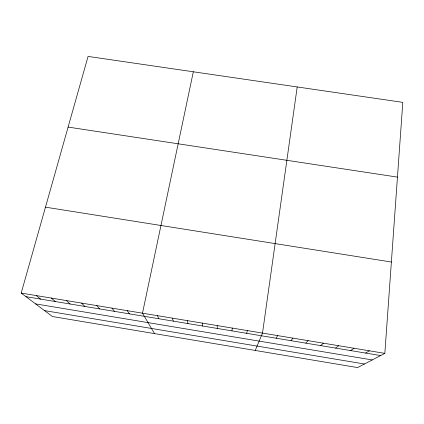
<?xml version="1.0" encoding="UTF-8"?>
<svg xmlns="http://www.w3.org/2000/svg" width="424" height="424" viewBox="0 0 424 424"><rect width="100%" height="100%" fill="white"/><g stroke="black" fill="none" stroke-linecap="round" stroke-linejoin="round"><path stroke-width="0.64" d="M384.844 353.372L402.8 102.364L88.075 56.424L21.2 293.079L52.396 316.521L357.586 367.576L384.844 353.372L21.2 293.079M231.923 330.874L232.294 328.081M297.203 86.952L262.509 333.089L255.232 350.452M193.328 71.788L142.496 313.188L154.506 333.603M246.641 333.317L247.383 330.582M276.172 338.219L277.672 335.601M290.991 340.679L292.873 338.124M305.847 343.143L308.11 340.652M320.735 345.618L323.385 343.186M335.66 348.093L338.691 345.724M350.616 350.579L354.04 348.268M365.61 353.07L369.426 350.818M68.105 127.083L397.452 177.105M45.474 207.172L391.379 262.027M25.991 296.678L380.641 355.566M35.59 303.891L372.235 359.944M44.525 310.606L364.439 364.004M36.231 295.57L40.662 299.116M51.304 298.067L55.369 301.554M66.409 300.574L70.114 304.003M81.551 303.086L84.885 306.457M96.73 305.603L99.698 308.916M111.952 308.126L114.544 311.38M127.205 310.654L129.426 313.855M157.373 315.657L158.857 318.737M172.287 318.127L173.4 321.154M187.233 320.608L187.98 323.576M202.216 323.093L202.593 326.003M217.236 325.584L217.242 328.436"/></g></svg>
